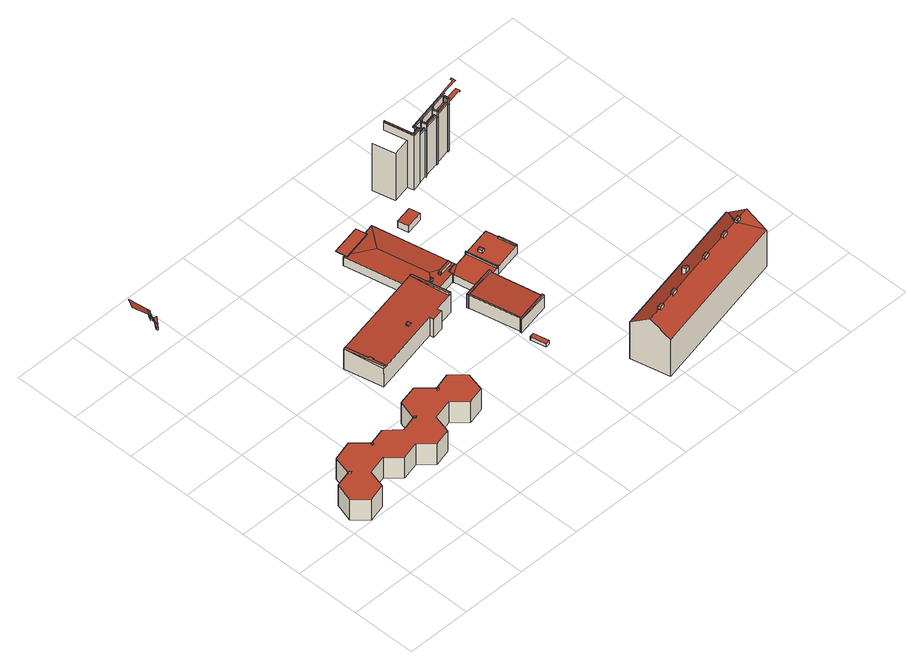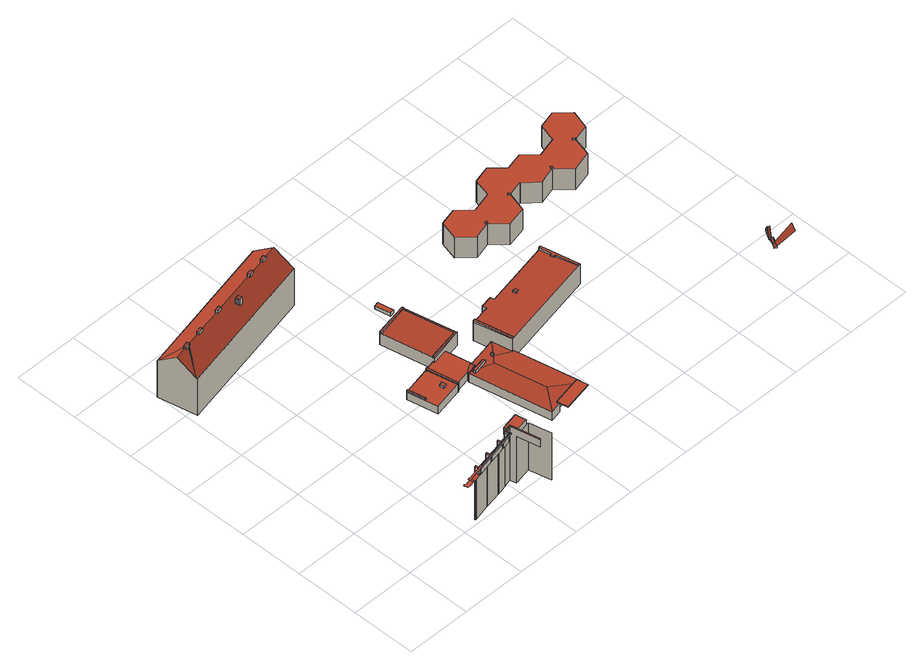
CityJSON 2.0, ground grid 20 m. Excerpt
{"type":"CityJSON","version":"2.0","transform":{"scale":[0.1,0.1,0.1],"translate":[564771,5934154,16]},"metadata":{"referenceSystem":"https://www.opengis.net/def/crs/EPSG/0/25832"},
"CityObjects":{
"building1":{"type":"Building","attributes":{"Grundfläche 2D":"1401.666564","Grundhöhe NN":"19.323"},"children":["building1-1"],"geometry":[{"type":"MultiSurface","lod":"3","boundaries":[[[0,1,2,3,4,5,1]],[[1,5,4,6,5]],[[6,7,8]],[[7,9,10,8]],[[6,4,9,7]],[[11,12,13,14,15,10,16,17]],[[4,10,9]],[[11,17,16,10,4,18,13,12]],[[18,19,13]]],"semantics":{"surfaces":[{"type":"RoofSurface"},{"type":"WallSurface"}],"values":[0,0,1,1,0,0,1,0,1]}}]},
"building1-1":{"type":"BuildingInstallation","parents":["building1"],"geometry":[{"type":"MultiSurface","lod":"3","boundaries":[[[20,21,22,23,24]],[[25,24,23,26,27]],[[28,29,21,20,30]],[[27,26,31]],[[32,33,34,35,27,31,36,37]],[[38,39,26,23,22]],[[39,31,26]],[[39,2,40,37,36,31]],[[40,3,5,41,34,33,32,37]],[[35,34,41,42,43,44,27]],[[44,25,27]],[[45,24,44]],[[24,25,44]],[[45,46,47,48,49,28,30,20,24]],[[49,1,38,22,21,29,28]]],"semantics":{"surfaces":[{"type":"RoofSurface"},{"type":"WallSurface"}],"values":[0,0,0,0,0,1,1,1,1,1,1,1,1,1,1]}}]},
"building2":{"type":"Building","attributes":{"Grundfläche 2D":"513.003367","Grundhöhe NN":"19.729"},"children":["building2-1","building2-2","building2-3","building2-4"],"geometry":[{"type":"Solid","lod":"3","boundaries":[[[[50,51,52,53,54,55,56,57,58,59,60,61,62,63,64,65,66,67,68,69,70,71,72,73,74,75,76]],[[53,52,77,78]],[[54,53,78,79]],[[55,54,79,80]],[[56,55,80,81]],[[57,56,81,82]],[[58,57,82,83]],[[59,58,83,84]],[[60,59,84,85]],[[61,60,85,86]],[[62,61,86,87]],[[63,62,87,88]],[[64,63,88,89]],[[65,64,89,90]],[[66,65,90,91]],[[67,66,91,92]],[[68,67,92,93]],[[69,68,93,94]],[[70,69,94,95]],[[71,70,95,96]],[[72,71,96,97]],[[73,72,97,98]],[[74,73,98,99]],[[75,74,99,100]],[[76,75,100,101]],[[50,76,101,102]],[[51,50,102,103]],[[52,51,103,77]],[[93,92,91,90,89,88,87,86,85,84,83,82,81,80,79,78,77,103,102,101,100,99,98,97,96,95,94]]]],"semantics":{"surfaces":[{"type":"RoofSurface"},{"type":"WallSurface"},{"type":"GroundSurface"}],"values":[[0,1,1,1,1,1,1,1,1,1,1,1,1,1,1,1,1,1,1,1,1,1,1,1,1,1,1,1,2]]}}]},
"building2-1":{"type":"BuildingInstallation","parents":["building2"],"geometry":[{"type":"MultiSurface","lod":"3","boundaries":[[[104,105,106,107]],[[107,106,108,109]],[[109,110,104,107]],[[105,104,110,111]],[[111,108,106,105]]],"semantics":{"surfaces":[{"type":"RoofSurface"},{"type":"WallSurface"}],"values":[0,1,1,1,1]}}]},
"building2-2":{"type":"BuildingInstallation","parents":["building2"],"geometry":[{"type":"MultiSurface","lod":"3","boundaries":[[[112,113,114,115]],[[112,115,116,117]],[[118,116,115,114]],[[117,119,113,112]],[[114,113,119,118]]],"semantics":{"surfaces":[{"type":"RoofSurface"},{"type":"WallSurface"}],"values":[0,1,1,1,1]}}]},
"building2-3":{"type":"BuildingInstallation","parents":["building2"],"geometry":[{"type":"MultiSurface","lod":"3","boundaries":[[[120,121,122,123]],[[123,122,124,125]],[[125,126,120,123]],[[121,120,126,127]],[[127,124,122,121]]],"semantics":{"surfaces":[{"type":"RoofSurface"},{"type":"WallSurface"}],"values":[0,1,1,1,1]}}]},
"building2-4":{"type":"BuildingInstallation","parents":["building2"],"geometry":[{"type":"MultiSurface","lod":"3","boundaries":[[[128,129,130,131]],[[132,133,131,130]],[[128,131,133,134]],[[129,128,134,135]],[[130,129,135,132]]],"semantics":{"surfaces":[{"type":"RoofSurface"},{"type":"WallSurface"}],"values":[0,1,1,1,1]}}]},
"building3":{"type":"Building","attributes":{"Grundfläche 2D":"384.728051","Grundhöhe NN":"19.784"},"children":["building3-1","building3-2","building3-3"],"geometry":[{"type":"Solid","lod":"3","boundaries":[[[[136,137,138,139,140,141,142,143,144,145,146,147,148]],[[138,137,149,150]],[[140,139,138,150,151]],[[141,140,151,152]],[[142,141,152,153]],[[143,142,153,154]],[[145,144,143,154,155]],[[146,145,155,156]],[[137,136,148,147,146,156,157,158,149]],[[152,151,150,149,158,157,156,155,154,153]]]],"semantics":{"surfaces":[{"type":"RoofSurface"},{"type":"WallSurface"},{"type":"GroundSurface"}],"values":[[0,1,1,1,1,1,1,1,1,2]]}}]},
"building3-1":{"type":"BuildingInstallation","parents":["building3"],"geometry":[{"type":"MultiSurface","lod":"3","boundaries":[[[159,160,161,162]],[[162,161,163,164]],[[164,165,159,162]],[[160,159,165,166]],[[166,163,161,160]]],"semantics":{"surfaces":[{"type":"RoofSurface"},{"type":"WallSurface"}],"values":[0,1,1,1,1]}}]},
"building3-2":{"type":"BuildingInstallation","parents":["building3"],"geometry":[{"type":"MultiSurface","lod":"3","boundaries":[[[167,168,169,170,171,172,173,174]],[[136,137,168,167]],[[137,138,169,168]],[[138,139,170,169]],[[139,175,171,170]],[[175,176,172,171]],[[173,172,176,177]],[[177,178,174,173]],[[167,174,178,136]]],"semantics":{"surfaces":[{"type":"RoofSurface"},{"type":"WallSurface"}],"values":[0,1,1,1,1,1,1,1,1]}}]},
"building3-3":{"type":"BuildingInstallation","parents":["building3"],"geometry":[{"type":"MultiSurface","lod":"3","boundaries":[[[179,180,181,182,183]],[[146,147,148,181,180,179]],[[144,182,181,148]],[[183,182,144,145]],[[146,179,183,145]]],"semantics":{"surfaces":[{"type":"RoofSurface"},{"type":"WallSurface"}],"values":[0,1,1,1,1]}}]},
"building4":{"type":"Building","attributes":{"Grundfläche 2D":"6.681442","Grundhöhe NN":"19.783"},"geometry":[{"type":"Solid","lod":"3","boundaries":[[[[184,185,186,187]],[[188,189,187,186]],[[189,190,184,187]],[[190,191,185,184]],[[191,188,186,185]],[[191,190,189,188]]]],"semantics":{"surfaces":[{"type":"RoofSurface"},{"type":"WallSurface"},{"type":"GroundSurface"}],"values":[[0,1,1,1,1,2]]}}]},
"building5":{"type":"Building","attributes":{"Grundfläche 2D":"338.609739","Grundhöhe NN":"19.497"},"children":["building5-1","building5-2","building5-3","building5-4"],"geometry":[{"type":"Solid","lod":"3","boundaries":[[[[192,193,194,195,196,197,198,199,200,201,202,203]],[[204,205,201]],[[205,202,201]],[[194,193,192,206]],[[195,194,206,207,208,209,196]],[[209,208,210,211,212]],[[213,214,215,216,217,197,196,209,212]],[[197,217,199,198]],[[206,192,207]],[[201,200,199,218,219]],[[204,201,219,220]],[[205,204,220,221]],[[203,202,205,221,222]],[[207,192,203,222,223]],[[208,207,223,224]],[[210,208,224,225]],[[211,210,225,226]],[[213,212,211,226,227]],[[214,213,227,228]],[[215,214,228,229]],[[216,215,229,230]],[[217,216,230,231]],[[199,217,231,218]],[[224,223,222,221,220,219,218,231,230,229,228,227,226,225]]]],"semantics":{"surfaces":[{"type":"RoofSurface"},{"type":"WallSurface"},{"type":"GroundSurface"}],"values":[[0,0,0,0,0,0,0,0,0,1,1,1,1,1,1,1,1,1,1,1,1,1,1,2]]}}]},
"building5-1":{"type":"BuildingInstallation","parents":["building5"],"geometry":[{"type":"MultiSurface","lod":"3","boundaries":[[[232,233,234,235]],[[236,237,232,235]],[[237,238,233,232]],[[233,238,197,239,234]],[[198,236,235,234,239]]],"semantics":{"surfaces":[{"type":"RoofSurface"},{"type":"WallSurface"}],"values":[0,1,1,1,1]}}]},
"building5-2":{"type":"BuildingInstallation","parents":["building5"],"geometry":[{"type":"MultiSurface","lod":"3","boundaries":[[[240,241,242,243]],[[244,245,243,242]],[[246,247,241,240]],[[247,244,242,241]]],"semantics":{"surfaces":[{"type":"RoofSurface"},{"type":"WallSurface"}],"values":[0,1,1,1]}}]},
"building5-3":{"type":"BuildingInstallation","parents":["building5"],"geometry":[{"type":"MultiSurface","lod":"3","boundaries":[[[248,249,250,251,252,253,254,255]],[[256,257,258,253,252,251,250,249,259,195,193]],[[246,240,243,255,254,253,258]],[[255,243,245,260,194,261,248]],[[261,259,249,248]]],"semantics":{"surfaces":[{"type":"RoofSurface"},{"type":"WallSurface"}],"values":[0,1,1,1,1]}}]},
"building5-4":{"type":"BuildingInstallation","parents":["building5"],"geometry":[{"type":"MultiSurface","lod":"3","boundaries":[[[262,263,264,265]],[[262,265,266,267]],[[263,262,267,211]],[[264,263,211,268]],[[265,264,268,266]],[[211,267,266,268]]],"semantics":{"surfaces":[{"type":"RoofSurface"},{"type":"WallSurface"},{"type":"OuterCeilingSurface"}],"values":[0,1,1,1,1,2]}}]},
"building6":{"type":"Building","attributes":{"Grundfläche 2D":"338.652827","Grundhöhe NN":"19.845"},"children":["building6-1","building6-2","building6-3","building6-4"],"geometry":[{"type":"MultiSurface","lod":"3","boundaries":[[[269,270,271,272,273,274,275,276]],[[205,277,206,192,202]],[[192,203,202]],[[204,278,279,280,281,282,283,284,285,286,287,288,289,290,291,277,205]],[[207,206,277]],[[292,293,294,295,296,272,297,298,299,300]],[[301,272,296]],[[302,299,269,276]],[[299,298,270,269]],[[270,298,297,271]],[[302,276,275]],[[303,205,202,203,304]],[[204,205,303,305]],[[278,204,305,306]],[[282,281,280,307,308]],[[283,282,308,309]],[[285,284,283,309,310]],[[287,286,285,310,311]],[[288,287,311,312]],[[289,288,312,313]],[[290,289,313,314]],[[291,290,314,315]],[[277,291,315,316]],[[207,277,316,317]],[[203,192,206,207,317,304]],[[318,296,295,294,293,279,278,306]],[[301,296,318,319]],[[272,301,319,320]],[[273,272,320,321]],[[274,273,321,322]],[[275,274,322,323]],[[302,275,323,324]],[[307,280,279,293,292,300,299,302,324,325]],[[318,306,305,303,304,317,316,315,314,313,312,311,310,309,308,307,325,324,323,322,321,320,319]]],"semantics":{"surfaces":[{"type":"RoofSurface"},{"type":"WallSurface"},{"type":"GroundSurface"}],"values":[0,0,0,0,0,0,0,1,1,1,1,1,1,1,1,1,1,1,1,1,1,1,1,1,1,1,1,1,1,1,1,1,1,2]}}]},
"building6-1":{"type":"BuildingInstallation","parents":["building6"],"geometry":[{"type":"MultiSurface","lod":"3","boundaries":[[[271,326,327,328,296,301,272]],[[300,292,293,328,327,326]],[[293,294,295,296,328]],[[329,300,326,271,297]]],"semantics":{"surfaces":[{"type":"RoofSurface"},{"type":"WallSurface"}],"values":[0,1,1,1]}}]},
"building6-2":{"type":"BuildingInstallation","parents":["building6"],"geometry":[{"type":"MultiSurface","lod":"3","boundaries":[[[330,331,332,333]],[[284,285,333,332]],[[285,286,330,333]],[[286,334,331,330]],[[332,331,334,284]]],"semantics":{"surfaces":[{"type":"RoofSurface"},{"type":"WallSurface"}],"values":[0,1,1,1,1]}}]},
"building6-3":{"type":"BuildingInstallation","parents":["building6"],"geometry":[{"type":"MultiSurface","lod":"3","boundaries":[[[335,336,337,338]],[[338,337,339,340]],[[335,338,340,341]],[[336,335,341,342]],[[337,336,342,339]]],"semantics":{"surfaces":[{"type":"RoofSurface"},{"type":"WallSurface"}],"values":[0,1,1,1,1]}}]},
"building6-4":{"type":"BuildingInstallation","parents":["building6"],"geometry":[{"type":"MultiSurface","lod":"3","boundaries":[[[343,344,345,346,347,348,349,350]],[[289,345,344,343,351,288]],[[289,290,346,345]],[[290,291,281,347,346]],[[348,347,281,282]],[[282,283,352,350,349,348]],[[343,350,352,351]]],"semantics":{"surfaces":[{"type":"RoofSurface"},{"type":"WallSurface"}],"values":[0,1,1,1,1,1,1]}}]},
"building7":{"type":"Building","attributes":{"Grundfläche 2D":"17.618920","Grundhöhe NN":"19.624"},"geometry":[{"type":"Solid","lod":"3","boundaries":[[[[353,354,355,356]],[[357,358,356,355]],[[358,359,353,356]],[[359,360,354,353]],[[360,357,355,354]],[[360,359,358,357]]]],"semantics":{"surfaces":[{"type":"RoofSurface"},{"type":"WallSurface"},{"type":"GroundSurface"}],"values":[[0,1,1,1,1,2]]}}]},
"building8":{"type":"Building","attributes":{"Grundfläche 2D":"564.248745","Grundhöhe NN":"17.760"},"children":["building8-1","building8-2","building8-3","building8-4","building8-5","building8-6"],"geometry":[{"type":"Solid","lod":"3","boundaries":[[[[361,362,363,364]],[[365,366,367,368,369,370,371,372,373,362,361,364,374,375]],[[376,377,362,373,372,371,370,369,368,367,366,365,378,379]],[[377,376,377,362]],[[380,381,362,377,376]],[[381,380,364,363,362]],[[375,374,382,383]],[[378,365,375,383,384]],[[379,378,384,385]],[[382,374,364,380,376,379,385,386]],[[385,384,383,382,386]]]],"semantics":{"surfaces":[{"type":"RoofSurface"},{"type":"WallSurface"},{"type":"GroundSurface"}],"values":[[0,0,0,0,0,0,1,1,1,1,2]]}}]},
"building8-1":{"type":"BuildingInstallation","parents":["building8"],"geometry":[{"type":"MultiSurface","lod":"3","boundaries":[[[387,388,389,390,391]],[[392,368,393,389,388,387]],[[390,389,393,394]],[[390,394,369,395,391]],[[391,395,392,387]]],"semantics":{"surfaces":[{"type":"RoofSurface"},{"type":"WallSurface"}],"values":[0,1,1,1,1]}}]},
"building8-2":{"type":"BuildingInstallation","parents":["building8"],"geometry":[{"type":"MultiSurface","lod":"3","boundaries":[[[396,397,398,399,400,401,402,403]],[[404,362,405,399,398,397]],[[399,405,377,400]],[[401,400,377,406]],[[401,406,381,407,402]],[[407,363,403,402]],[[396,403,363,361]],[[396,361,404,397]]],"semantics":{"surfaces":[{"type":"RoofSurface"},{"type":"WallSurface"}],"values":[0,1,1,1,1,1,1,1]}}]},
"building8-3":{"type":"BuildingInstallation","parents":["building8"],"geometry":[{"type":"MultiSurface","lod":"3","boundaries":[[[408,409,410,411,412,413]],[[414,415,410,409]],[[415,416,411,410]],[[416,417,412,411]],[[417,418,413,412]],[[418,419,408,413]],[[419,414,409,408]]],"semantics":{"surfaces":[{"type":"RoofSurface"},{"type":"WallSurface"}],"values":[0,1,1,1,1,1,1]}}]},
"building8-4":{"type":"BuildingInstallation","parents":["building8"],"geometry":[{"type":"MultiSurface","lod":"3","boundaries":[[[420,421,422,423,424]],[[421,425,370,426,422]],[[426,427,423,422]],[[428,420,424,423,427,371]],[[428,425,421,420]]],"semantics":{"surfaces":[{"type":"RoofSurface"},{"type":"WallSurface"}],"values":[0,1,1,1,1]}}]},
"building8-5":{"type":"BuildingInstallation","parents":["building8"],"geometry":[{"type":"MultiSurface","lod":"3","boundaries":[[[429,430,431,432,433]],[[434,372,435,431,430,429]],[[432,431,435,436]],[[432,436,373,437,433]],[[429,433,437,434]]],"semantics":{"surfaces":[{"type":"RoofSurface"},{"type":"WallSurface"}],"values":[0,1,1,1,1]}}]},
"building8-6":{"type":"BuildingInstallation","parents":["building8"],"geometry":[{"type":"MultiSurface","lod":"3","boundaries":[[[438,439,440,441,442]],[[439,443,366,444,440]],[[441,440,444,445]],[[445,367,446,438,442,441]],[[439,438,446,443]]],"semantics":{"surfaces":[{"type":"RoofSurface"},{"type":"WallSurface"}],"values":[0,1,1,1,1]}}]},
"building9":{"type":"Building","attributes":{"Grundfläche 2D":"1542.762677","Grundhöhe NN":"16.624"},"children":["building9-1","building9-2","building9-3","building9-4","building9-5","building9-6"],"geometry":[{"type":"MultiSurface","lod":"3","boundaries":[[[447,448,449,450,451,452]],[[453,448,447,454]],[[454,455,456,457,458,459,460,461,453]],[[462,463,459,458,457,456,464,465,466]],[[456,467,468,464]],[[469,470,471,472,473]],[[467,456,455,474]],[[475,476,472,471,477]],[[477,478,479,475]],[[467,480,481,482,483,468]],[[484,481,480,467,474,485,486,487]],[[481,488,489,482]],[[490,486,485,491]],[[481,484,492,488]],[[493,490,491,494]],[[495,488,492,496]],[[488,495,497,489]],[[495,498,499,500,501,497]],[[502,493,494,503]],[[504,499,498,495,496,505,506]],[[507,502,503,508]],[[499,509,510,500]],[[499,504,506,511,509]],[[509,512,513,510]],[[514,507,508,515]],[[509,511,516,512]],[[517,514,515,518]],[[519,520,521,522,523,524,478,477,471,470,525,462,466,465,464,468,483,482,489,497,501,500,510,513,526,527,528,529,530,531,532,533,534,535,536,537]],[[538,539,538,540]],[[539,512,516,540,538]],[[512,539,526,513]],[[541,517,518,542]],[[543,544,545,546,539,538,540]],[[539,546,545,528,527,526]],[[547,541,542,548]],[[549,479,478,524]],[[545,550,529,528]],[[545,544,551,550]],[[543,540,516,511,506,505,496,492,484,487,486,490,493,502,507,514,517,541,547,552,553,554,555,556,557,558,559,560,561,562,563,564,565,566,567,568,551,544]],[[550,569,530,529]],[[552,547,548,570]],[[550,551,568,569]],[[553,552,570,571]],[[554,553,571,572]],[[555,554,572,573]]],"semantics":{"surfaces":[{"type":"WallSurface"},{"type":"RoofSurface"}],"values":[0,0,0,0,0,0,0,0,0,0,0,0,0,0,0,0,0,0,0,0,0,0,0,0,0,0,0,1,0,0,0,0,0,0,0,0,0,0,1,0,0,0,0,0,0]}}]},
"building9-1":{"type":"BuildingInstallation","parents":["building9"],"geometry":[{"type":"MultiSurface","lod":"3","boundaries":[[[574,575,576,577]],[[486,577,576,487]],[[574,577,486,490]],[[487,576,575,578]]],"semantics":{"surfaces":[{"type":"RoofSurface"},{"type":"WallSurface"}],"values":[0,1,1,1]}}]},
"building9-2":{"type":"BuildingInstallation","parents":["building9"],"geometry":[{"type":"MultiSurface","lod":"3","boundaries":[[[579,504,580,581,582,583,584,585]],[[578,575,574,490,493,583,582,581,580,505]],[[493,502,584,583]],[[507,586,587,588,506,504,579,585,584,502]],[[504,506,505,580]]],"semantics":{"surfaces":[{"type":"RoofSurface"},{"type":"WallSurface"}],"values":[0,1,1,1,1]}}]},
"building9-3":{"type":"BuildingInstallation","parents":["building9"],"geometry":[{"type":"MultiSurface","lod":"3","boundaries":[[[587,586,589,590]],[[507,514,589,586]],[[587,590,591,588]]],"semantics":{"surfaces":[{"type":"RoofSurface"},{"type":"WallSurface"}],"values":[0,1,1]}}]},
"building9-4":{"type":"BuildingInstallation","parents":["building9"],"geometry":[{"type":"MultiSurface","lod":"3","boundaries":[[[592,593,594,595,596,597,538]],[[591,590,589,514,517,594,593,592,538,540]],[[517,541,595,594]],[[547,598,599,600,543,597,596,595,541]],[[543,540,538,597]]],"semantics":{"surfaces":[{"type":"RoofSurface"},{"type":"WallSurface"}],"values":[0,1,1,1,1]}}]},
"building9-5":{"type":"BuildingInstallation","parents":["building9"],"geometry":[{"type":"MultiSurface","lod":"3","boundaries":[[[601,599,598,602]],[[547,552,602,598]],[[601,603,600,599]]],"semantics":{"surfaces":[{"type":"RoofSurface"},{"type":"WallSurface"}],"values":[0,1,1]}}]},
"building9-6":{"type":"BuildingInstallation","parents":["building9"],"geometry":[{"type":"MultiSurface","lod":"3","boundaries":[[[604,605,606,607,608,609,610,611]],[[567,603,607,606]],[[601,607,603]],[[601,602,608,607]],[[553,609,608,602,552]],[[553,554,610,609]],[[554,555,612,613,604,611,610]],[[614,566,605,604,613]],[[605,566,567,606]]],"semantics":{"surfaces":[{"type":"RoofSurface"},{"type":"WallSurface"}],"values":[0,1,1,1,1,1,1,1,1]}}]}
},
"vertices":[
[28,928,208],[29,930,208],[47,954,206],[48,957,206],[55,976,208],[46,959,208],[47,962,208],[41,965,208],[41,965,214],[49,979,208],[49,979,214],[50,981,214],[57,993,215],[58,995,215],[19,1021,260],[4,995,260],[49,980,214],[50,980,214],[65,991,208],[58,995,208],
[29,935,219],[29,930,213],[32,928,213],[34,932,219],[32,941,228],[35,946,236],[41,943,237],[35,946,237],[27,931,213],[28,930,213],[27,932,213],[41,943,236],[48,957,213],[46,959,213],[43,960,213],[42,957,218],[47,954,218],[49,957,213],[32,928,206],[41,943,206],[49,957,206],[43,960,210],[42,957,210],[42,957,211],[35,946,232],[32,941,222],[29,935,211],[29,935,210],[27,932,210],[27,931,210],
[404,383,112],[345,369,112],[329,310,112],[282,297,112],[281,298,112],[240,335,112],[189,322,112],[147,364,112],[87,348,112],[72,290,112],[22,278,112],[6,221,112],[46,181,112],[98,195,112],[113,249,112],[173,265,112],[212,226,112],[265,239,112],[304,200,112],[355,214,112],[370,268,112],[431,284,112],[471,245,112],[522,258,112],[537,315,112],[497,355,112],[446,341,112],[329,310,37],[282,297,37],[281,298,37],[240,335,37],[189,322,37],[147,364,37],[87,348,37],[72,290,37],[22,278,37],[6,221,37],[46,181,37],[98,195,37],[113,249,37],[173,265,37],[212,226,37],[265,239,37],[304,200,37],[355,214,37],[370,268,37],[431,284,37],[471,245,37],[522,258,37],[537,315,37],[497,355,37],[446,341,37],[404,383,37],[345,369,37],
[75,283,115],[79,286,115],[74,291,115],[70,288,115],[74,291,112],[70,288,112],[75,283,112],[79,286,112],
[446,333,115],[448,340,115],[444,341,115],[441,334,115],[441,334,112],[446,333,112],[444,341,112],[448,340,112],
[331,311,115],[328,307,115],[332,303,115],[336,306,115],[332,303,112],[336,306,112],[331,311,112],[328,307,112],
[189,314,115],[191,320,115],[186,322,115],[184,315,115],[186,322,112],[184,315,112],[189,314,112],[191,320,112],
[388,611,110],[381,609,110],[406,492,103],[413,493,103],[619,536,103],[621,524,103],[658,531,103],[655,544,103],[710,555,103],[716,556,103],[692,673,110],[688,673,110],[686,672,110],[381,609,38],[406,492,38],[619,536,38],[621,524,38],[658,531,38],[655,544,38],[716,556,38],[692,673,38],[688,673,38],[686,672,38],
[568,552,109],[566,562,109],[556,560,109],[558,550,109],[556,560,105],[558,550,105],[568,552,105],[566,562,105],
[388,611,111],[381,609,111],[406,492,111],[413,493,111],[406,530,111],[410,531,111],[408,543,111],[403,542,111],[406,530,105],[410,531,105],[408,543,106],[403,542,106],
[692,673,111],[688,673,111],[686,672,111],[710,555,111],[716,556,111],
[797,295,50],[811,298,50],[801,345,50],[788,342,50],[801,345,38],[788,342,38],[797,295,38],[811,298,38],
[819,648,67],[793,658,68],[807,653,67],[794,658,68],[758,672,70],[741,652,69],[738,649,68],[705,610,66],[745,619,66],[797,629,66],[797,639,67],[796,643,67],[797,627,66],[799,627,66],[821,648,67],[828,650,66],[777,897,66],[726,827,70],[743,890,66],[745,882,67],[666,865,66],[653,863,65],[652,872,65],[647,871,65],[688,673,65],[692,673,65],[705,610,35],[797,629,35],[797,627,35],[799,627,35],[796,643,35],[828,650,35],[777,897,35],[743,890,35],[745,882,35],[653,863,35],[652,872,35],[647,871,35],[688,673,35],[692,673,35],
[745,646,77],[744,652,77],[738,651,77],[739,645,77],[739,645,68],[745,646,68],[744,652,69],[738,651,68],
[772,653,76],[770,653,73],[771,646,73],[774,647,76],[771,646,68],[774,647,68],[772,653,68],[770,653,68],
[817,655,77],[816,663,77],[794,658,77],[793,658,77],[774,654,77],[772,654,77],[772,653,77],[774,647,77],[780,655,68],[774,654,68],[772,654,68],[816,663,67],[787,649,68],[817,655,67],
[653,863,69],[745,882,69],[738,916,69],[646,897,69],[646,897,67],[653,863,67],[738,916,67],
[892,402,86],[795,382,86],[763,534,86],[759,533,86],[791,380,86],[789,380,86],[790,375,86],[893,396,86],[829,645,66],[813,550,66],[860,560,66],[861,555,66],[891,561,66],[897,563,66],[897,564,66],[981,581,66],[985,582,66],[974,637,66],[966,676,66],[876,657,66],[876,658,66],[872,657,66],[873,654,66],[861,555,80],[860,560,80],[813,550,83],[762,540,85],[757,539,86],[763,534,85],[795,382,85],[892,402,80],[861,554,80],[758,533,86],[893,396,80],[799,627,38],[796,643,38],[797,627,38],[813,550,38],[861,555,38],[897,563,38],[897,564,38],[985,582,38],[966,676,38],[876,657,38],[876,658,38],[872,657,38],[873,654,38],[829,645,38],[828,650,38],[757,539,38],[758,533,38],[759,533,38],[791,380,38],[789,380,38],[790,375,38],[893,396,38],[861,554,38],
[861,554,86],[861,555,86],[860,560,86],[814,545,83],
[974,637,71],[970,636,71],[981,581,71],[985,582,71],[970,636,66],
[913,629,74],[910,642,74],[900,640,74],[903,627,74],[900,640,66],[903,627,66],[913,629,66],[910,642,66],
[895,566,71],[876,657,71],[876,658,71],[872,657,71],[891,561,71],[897,563,71],[897,564,71],[896,567,71],[895,566,66],[896,567,66],
[899,844,60],[892,876,60],[840,866,60],[846,833,60],[840,866,36],[846,833,36],[899,844,36],[892,876,36],
[1346,160,192],[1344,156,195],[1347,160,192],[1385,223,152],[944,68,195],[986,77,195],[1001,81,195],[1046,91,195],[1062,94,195],[1195,123,195],[1211,127,195],[1283,142,195],[1299,146,195],[1384,227,150],[931,128,150],[1409,111,152],[1349,152,191],[958,9,150],[1410,108,150],[1397,167,195],[1359,159,195],[1384,227,18],[931,128,18],[958,9,18],[1410,108,18],[1409,111,18],
[1045,94,201],[1046,91,201],[1047,86,201],[1063,89,201],[1061,98,201],[1045,94,192],[1047,86,191],[1063,89,191],[1061,98,192],
[1346,160,201],[1343,159,201],[1344,156,201],[1345,151,201],[1349,152,201],[1360,154,201],[1359,163,201],[1347,160,201],[1343,159,192],[1345,151,191],[1360,154,191],[1359,163,192],
[1138,139,198],[1129,137,198],[1133,125,198],[1146,129,198],[1145,134,198],[1140,133,198],[1129,137,174],[1133,125,183],[1146,129,183],[1145,134,178],[1140,133,179],[1138,139,174],
[1210,130,201],[1195,127,201],[1196,118,201],[1212,122,201],[1211,127,201],[1195,127,192],[1196,118,191],[1212,122,191],[1210,130,192],
[1282,146,201],[1283,142,201],[1284,138,201],[1300,141,201],[1298,149,201],[1282,146,192],[1284,138,191],[1300,141,191],[1298,149,192],
[1001,84,201],[985,81,201],[987,73,201],[1002,76,201],[1001,81,201],[985,81,192],[987,73,191],[1002,76,191],[1001,84,192],
[926,958,6],[926,958,176],[925,961,176],[910,1025,176],[910,1025,6],[925,961,6],[980,970,176],[980,970,6],[985,950,6],[985,950,203],[980,970,203],[980,973,203],[965,1039,203],[965,1039,176],[980,973,176],[965,1039,207],[965,1039,206],[985,950,207],[980,970,207],[980,973,207],[1012,956,203],[1012,956,207],[988,955,203],[988,955,207],[1007,960,207],[1007,960,203],[995,957,203],[1012,956,6],[1004,973,203],[1006,967,203],[1004,973,207],[1008,974,207],[1008,974,203],[1012,957,203],[1009,970,203],[1009,970,207],[1012,957,207],[1009,970,177],[1012,957,6],[1012,957,177],[1011,961,177],[1034,975,203],[1034,975,207],[1038,963,177],[1038,963,6],[1034,975,177],[1039,960,177],[1039,960,6],[1035,973,203],[1035,973,177],[1035,973,207],[1036,974,203],[1040,975,203],[1040,975,207],[1036,974,207],[1043,961,177],[1043,961,6],[1040,975,198],[1036,974,177],[1040,975,177],[1043,964,177],[1043,964,6],[1040,976,203],[1040,976,207],[1040,976,177],[1087,987,203],[1087,987,207],[1090,974,177],[1090,974,6],[1087,987,177],[1091,971,177],[1091,971,6],[1191,1023,207],[1192,1021,207],[1193,1015,207],[1148,1005,207],[1145,1004,207],[1144,1004,207],[969,1040,207],[1088,986,207],[1092,987,207],[1093,987,207],[1093,988,207],[1140,999,207],[1141,997,207],[1146,998,207],[1145,1000,207],[1193,1010,207],[1193,1009,207],[1199,1010,207],[1196,1024,207],[1088,986,198],[1088,986,203],[1088,986,177],[1095,972,177],[1095,972,6],[1092,987,177],[1093,987,177],[1093,987,203],[1092,987,203],[1095,975,177],[1095,975,6],[1144,1004,203],[1093,988,203],[1093,988,177],[1143,986,177],[1144,983,177],[1149,984,177],[1148,987,177],[1196,998,177],[1197,995,177],[1201,996,177],[1201,999,177],[1200,1001,177],[1201,1001,177],[1199,1010,177],[1193,1009,177],[1193,1010,177],[1145,1000,177],[1146,998,177],[1141,997,177],[1140,999,177],[1140,999,203],[1143,986,6],[1144,983,6],[1149,984,6],[1148,987,6],
[1038,963,184],[1037,967,184],[1011,961,184],[1012,957,184],[1037,967,177],
[1042,969,198],[1036,974,198],[1037,967,198],[1038,963,198],[1039,960,198],[1043,961,198],[1043,964,198],[1043,964,184],[1042,969,184],[1042,969,177],
[1090,974,184],[1089,979,184],[1089,979,177],
[1089,979,198],[1090,974,198],[1091,971,198],[1095,972,198],[1095,975,198],[1092,987,198],[1095,975,184],[1094,980,184],[1094,980,177],
[1142,991,184],[1143,986,184],[1142,991,177],
[1147,992,198],[1146,998,198],[1141,997,198],[1142,991,198],[1143,986,198],[1144,983,198],[1149,984,198],[1148,987,198],[1148,987,184],[1147,992,184],[1147,992,177]
]}
